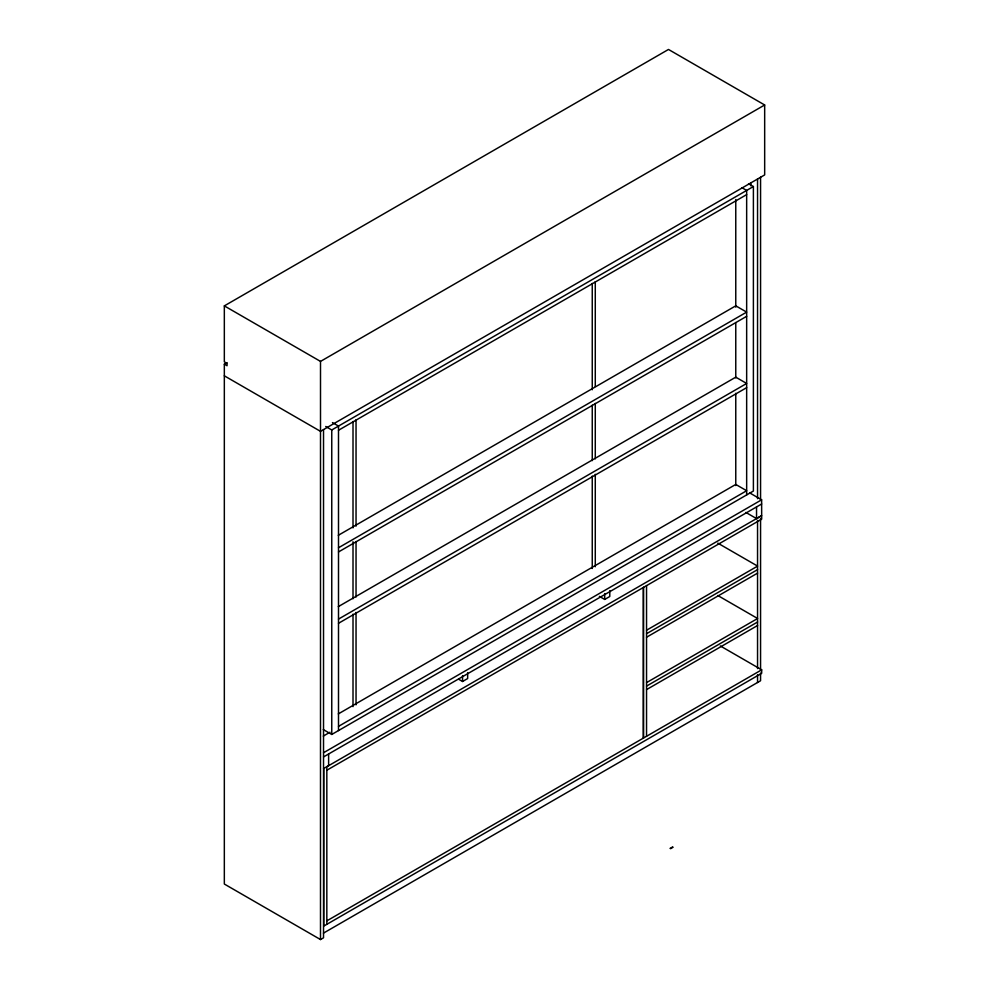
<?xml version="1.0" encoding="UTF-8"?>
<svg xmlns="http://www.w3.org/2000/svg" width="989" height="989" viewBox="0 0 989 989"><rect width="100%" height="100%" fill="white"/><g stroke="black" fill="none" stroke-linecap="round" stroke-linejoin="round"><path stroke-width="1.48" d="M323.527 429.597L323.527 937.807L320.498 939.55L224.33 884.03L224.33 364.162L227.05 365.732L227.05 363.408L224.33 361.838L224.33 305.885L668.49 49.45L764.67 104.982L764.67 174.917L320.498 431.34L224.33 375.82M224.33 364.162L227.013 362.617M320.498 939.55L320.51 361.405L764.67 104.982M325.715 426.469L331.76 429.968L753.395 186.538L753.395 491.038L331.76 734.456L323.292 729.573M338.498 430.264L746.658 194.623M338.312 535.296L735.767 305.836L746.658 312.116L338.498 547.77M338.498 551.961L746.658 316.319M338.312 606.628L735.767 377.168L746.658 383.46L338.498 619.102M338.498 623.293L746.658 387.651M338.312 713.91L735.767 484.437L746.658 490.729L338.498 726.371M323.316 736.076L329.992 732.231M323.527 752.74L761.629 499.804L761.678 519.176L326.827 770.233M323.527 756.931L761.629 503.994M458.562 679.183L462.568 681.495L467.661 678.553L467.661 672.718M599.359 596.355L604.699 599.433L609.793 596.491L609.793 590.668M323.527 768.589L328.62 765.647L328.62 753.989M745.879 512.438L756.536 518.595L761.629 515.652L326.827 766.735L326.827 924.369M646.546 630.228L757.611 566.104L717.804 543.134M646.546 633.726L757.611 569.602M646.546 637.225L757.611 573.101M646.546 682.62L757.611 618.496L717.804 595.514M646.546 686.106L757.611 621.994M646.546 689.605L757.611 625.493M326.827 920.87L761.678 669.825L761.678 673.311L323.749 926.1L323.749 768.453M323.452 933.134L760.566 680.753L760.566 673.039M670.085 848.401L672.557 846.98M670.567 848.686L673.052 847.252M748.549 183.744L753.395 186.538M741.812 187.638L746.658 190.432L746.658 494.92M749.637 492.868L761.629 499.804M224.33 305.885L320.51 361.405M720.338 645.953L761.678 669.825M332.452 422.575L338.498 426.074L338.498 730.574M760.566 177.179L760.566 500.026M760.566 518.57L760.566 669.949M757.549 178.935L757.549 498.691M757.549 520.313L757.549 668.601M757.549 674.782L757.549 682.509M756.536 506.937L756.536 518.595M750.738 182.693L750.738 185.771M735.767 199.518L735.767 307.171M735.767 322.55L735.767 377.909M735.767 393.288L735.767 485.562M646.546 585.587L646.546 736.236M643.518 587.342L643.518 737.979M643.345 587.491L643.345 738.14M604.699 593.61L604.699 599.433M595.279 281.692L595.279 386.464M595.279 403.413L595.279 458.884M595.279 474.287L595.279 566.734M592.25 283.435L592.25 389.753M592.25 405.169L592.25 460.627M592.25 476.043L592.25 568.49M462.568 675.66L462.568 681.495M356.04 419.818L356.04 526.136M356.04 541.539L356.04 597.01M356.04 612.414L356.04 704.86M353.011 421.561L353.011 527.879M353.011 541.749L353.011 598.753M353.011 614.169L353.011 706.616M331.76 429.968L331.76 734.456"/></g></svg>
